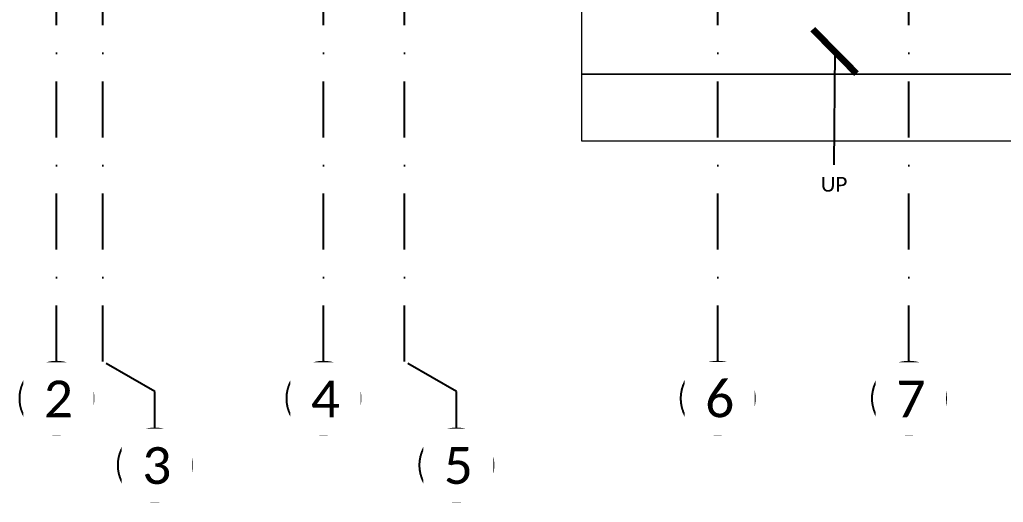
# Model space of a CAD drawing. Header units: millimetres. Extents: x -10000 to 124200, y -12045 to 23620.
# Drawn here: x 35930 to 42616, y -5416 to -2136 of the extents above; entities that cross this region are included whole.
import ezdxf

# ---------------------------------------------------------------- set-up
doc = ezdxf.new("R2010")
doc.units = ezdxf.units.MM
doc.header["$LTSCALE"] = 150
doc.linetypes.add('1625E_Grid$0$DASHDOTX2', pattern=[50.8, 25.4, -12.7, 0, -12.7])
doc.linetypes.add('HIDDENX2', pattern=[19.05, 12.7, -6.35])
for name, color, linetype in [('1625_East Villa$0$ad-Arrow', 32, 'Continuous'), ('1625_East Villa$0$ad-Text main', 7, 'Continuous'), ('1625_East Villa$0$ad-Verandah', 33, 'Continuous'), ('1625E_Grid$0$ad-Grid', 8, '1625E_Grid$0$DASHDOTX2'), ('1625E_Grid$0$ad-Text main', 7, 'Continuous')]:
    doc.layers.add(name, color=color, linetype=linetype)
doc.layers.add('ad-Framing', color=4, linetype='Continuous', lineweight=35)
doc.styles.add('1625_East Villa$0$6 U T S R N_Corridor-Basement$0$Standard', font='arial.ttf')
doc.styles.add('1625_East Villa$0$Standard', font='calibril.ttf')
doc.styles.add('1625E_Grid$0$Standard', font='arial.ttf')
doc.dimstyles.new('1625_East Villa$0$A-100-DIM-INT (MM-FT)', dxfattribs={"dimscale": 50, "dimtxt": 2.4, "dimasz": 1, "dimexe": 5, "dimexo": 100, "dimgap": 1, "dimtad": 0, "dimdec": 0, "dimdsep": 46, "dimtxsty": '1625_East Villa$0$Standard', "dimblk": '1625_East Villa$0$_ArchTick', "dimcen": 0.025, "dimse1": 1, "dimse2": 1, "dimclrd": 256, "dimclre": 256, "dimclrt": 256, "dimazin": 2, "dimtfac": 1, "dimtdec": 0, "dimtix": 1, "dimtmove": 2, "dimatfit": 3, "dimldrblk": '1625_East Villa$0$_ArchTick', "dimfxl": 1, "dimtolj": 1, "dimtzin": 0, "dimarcsym": 0})

# ---------------------------------------------------------------- blocks, each defined once
blk = doc.blocks.new('1625_East Villa$0$_ArchTick')
at = {"color": 0, "linetype": 'ByBlock', "const_width": 0.15}
blk.add_lwpolyline([(-0.5, -0.5), (0.5, 0.5)], dxfattribs=at)
blk = doc.blocks.new('1625E_Grid')
at = {"layer": '1625E_Grid$0$ad-Grid', "ltscale": 0.1}
for points in [[(3298.6, -4913.6), (3298.6, -4663.6), (2945, -4460), (2945, 16170), (3298.6, 16373.6), (3298.6, 16623.6)], [(5348.6, -4913.6), (5348.6, -4663.6), (4995, -4460), (4995, 16170), (5348.6, 16373.6), (5348.6, 16623.6)], [(2630, -4460), (2630, 16170)], [(4445, -4460), (4445, 16170)], [(7125, -4460), (7125, 16170)], [(8425, -4460), (8425, 16170)]]:
    blk.add_lwpolyline(points, dxfattribs=at)
at = {"layer": '1625E_Grid$0$ad-Grid', "color": 7, "linetype": 'ByBlock'}
for centre in [(2630, -4710), (4445, -4710), (7125, -4710), (8425, -4710), (3298.6, -5163.6), (5348.6, -5163.6)]:
    blk.add_circle(centre, 250, dxfattribs=at)
at = {"layer": '1625E_Grid$0$ad-Text main', "char_height": 250, "width": 227.385, "attachment_point": 5, "style": '1625E_Grid$0$Standard', "bg_fill": 2}
for s, insert in [('{\\fCalibri|b0|i0|c0|p34;2}', (2643.5, -4714)), ('{\\fCalibri|b0|i0|c0|p34;4}', (4458.5, -4714)), ('{\\fCalibri|b0|i0|c0|p34;6}', (7138.5, -4714)), ('{\\fCalibri|b0|i0|c0|p34;7}', (8438.5, -4714)), ('{\\fCalibri|b0|i0|c0|p34;3}', (3312, -5167.6)), ('{\\fCalibri|b0|i0|c0|p34;5}', (5362, -5167.6))]:
    blk.add_mtext(s, dxfattribs=dict(at, insert=insert))
blk = doc.blocks.new('1625_East Villa$0$zw$959F')
at = {"layer": '1625_East Villa$0$ad-Verandah', "lineweight": 9}
for points in [[(-5920, -15670), (-5920, -16125), (-2370, -16125), (-2370, -15670)], [(-5920, -16125), (-5920, -16580), (-2370, -16580), (-2370, -16125)]]:
    blk.add_lwpolyline(points, close=True, dxfattribs=at)
at = {"layer": '1625_East Villa$0$ad-Text main', "insert": (-4204.3, -16875.2), "char_height": 100, "width": 207.6, "attachment_point": 5, "style": '1625_East Villa$0$6 U T S R N_Corridor-Basement$0$Standard', "bg_fill": 2}
blk.add_mtext('{\\fCalibri Light|b0|i0|c0|p34;UP}', dxfattribs=at)
at = {"layer": '1625_East Villa$0$ad-Arrow'}
blk.add_leader([(-4200, -15971.7, 0), (-4205, -16743.3)], dimstyle='1625_East Villa$0$A-100-DIM-INT (MM-FT)', override={"dimscale": 1, "dimasz": 300, "dimgap": 50, "dimtad": 0}, dxfattribs=at)
blk = doc.blocks.new('1625_East Villa')
at = {"layer": '1625_East Villa$0$ad-Verandah'}
blk.add_blockref('1625_East Villa$0$zw$959F', (12120, 13620), dxfattribs=at)

msp = doc.modelspace()

# ---------------------------------------------------------------- block references
at = {"linetype": 'HIDDENX2', "ltscale": 0.09}
msp.add_blockref('1625_East Villa', (33550, 0), dxfattribs=at)

# ---------------------------------------------------------------- next in the draw order: block references
at = {"layer": 'ad-Framing', "linetype": 'HIDDENX2', "ltscale": 0.09}
msp.add_blockref('1625E_Grid', (33550, 0), dxfattribs=at)

doc.saveas('drawing.dxf')
